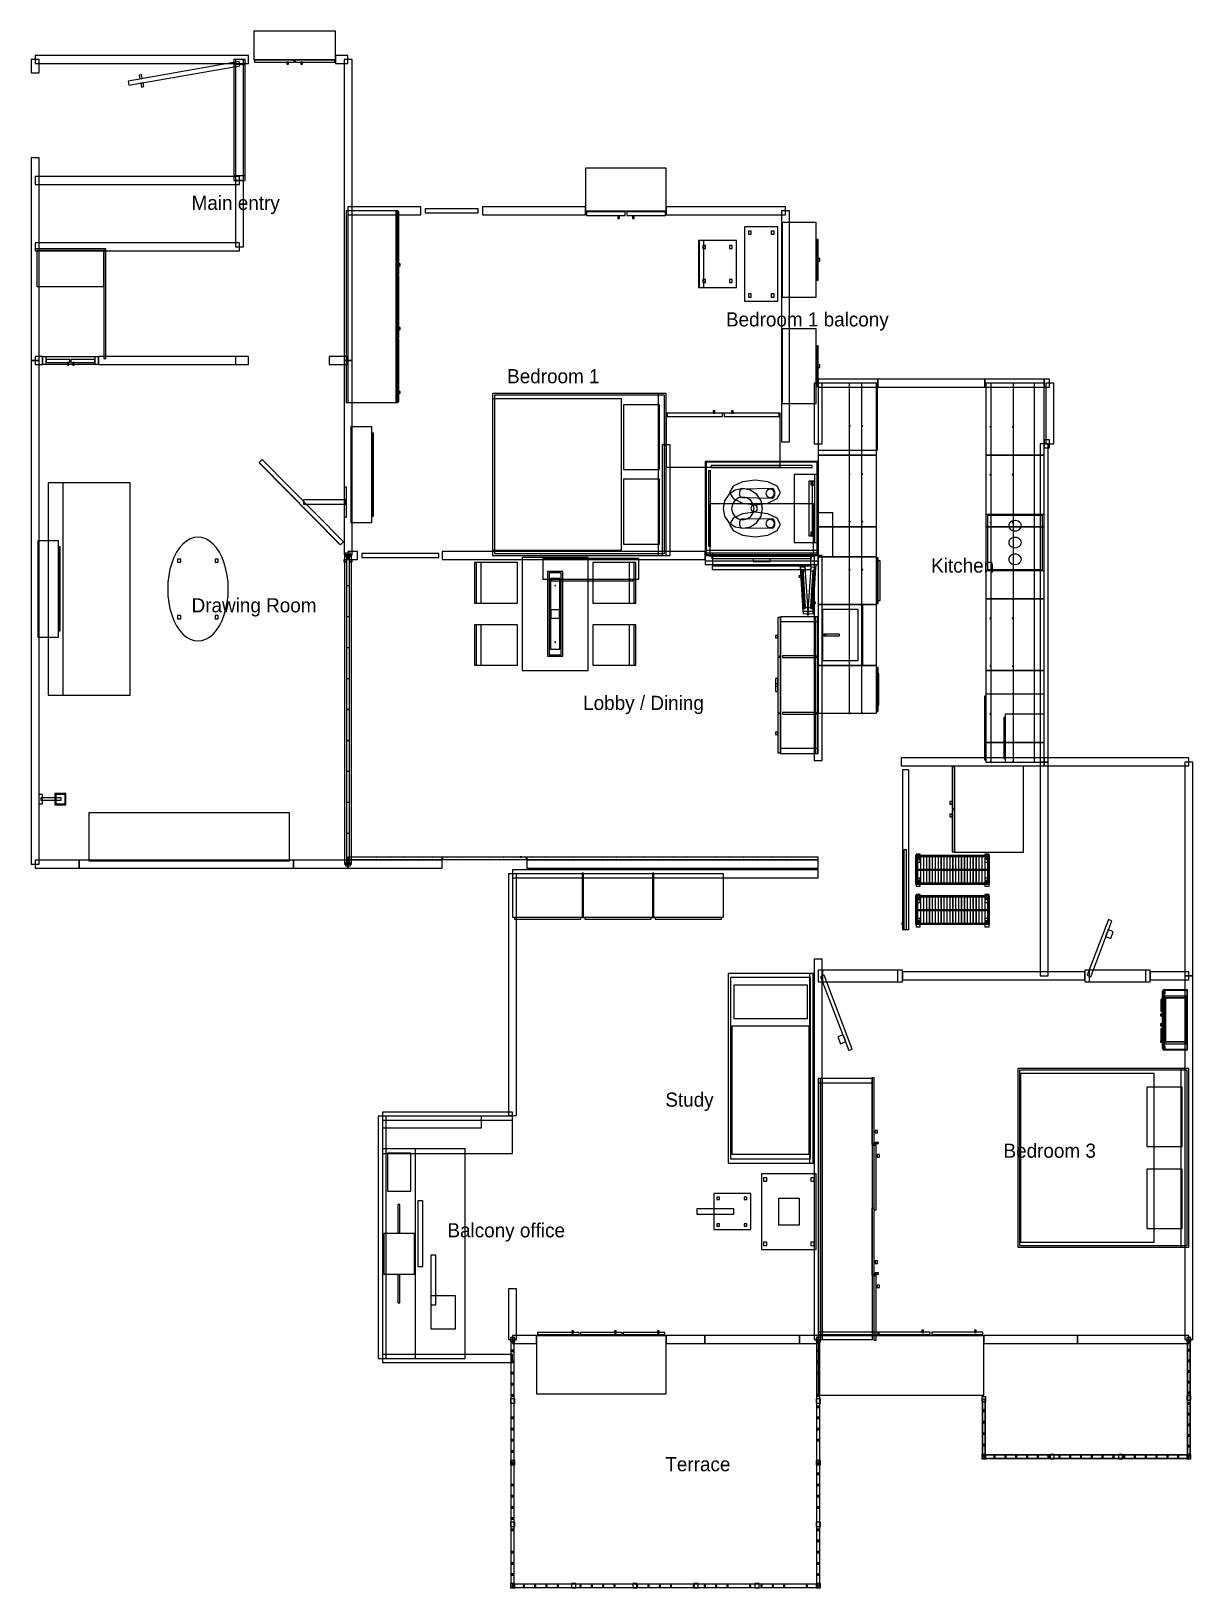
# Model space of a CAD drawing. Header units: millimetres. Extents: x -13255 to -918, y 1345 to 17871.
import ezdxf

# ---------------------------------------------------------------- set-up
doc = ezdxf.new("R2010")
doc.units = ezdxf.units.MM
for name, color, linetype in [('FURNITURE', 8, 'CONTINUOUS'), ('ROOM_LABELS', 3, 'CONTINUOUS'), ('WALLS', 7, 'CONTINUOUS'), ('WINDOWS', 4, 'CONTINUOUS')]:
    doc.layers.add(name, color=color, linetype=linetype)

msp = doc.modelspace()

# ---------------------------------------------------------------- linework, layer by layer
at = {"layer": 'FURNITURE'}
for points in [[(-10889, 17566), (-10024, 17566), (-10024, 17871), (-10889, 17871)], [(-12225, 17341), (-12217, 17296), (-11038, 17504), (-11046, 17548)], [(-11102, 17521), (-10982, 17521), (-10982, 17571), (-11102, 17571)], [(-11102, 16284), (-10982, 16284), (-10982, 17571), (-11102, 17571)], [(-11085, 16284), (-11000, 16284), (-11000, 17571), (-11085, 17571)], [(-10883, 17541), (-10462, 17541), (-10462, 17566), (-10883, 17566)], [(-10539, 17520), (-10521, 17520), (-10521, 17542), (-10539, 17542)], [(-10450, 17541), (-10030, 17541), (-10030, 17566), (-10450, 17566)], [(-10392, 17520), (-10374, 17520), (-10374, 17542), (-10392, 17542)], [(-12106, 17404), (-12099, 17364), (-12075, 17368), (-12082, 17408)], [(-12091, 17317), (-12084, 17277), (-12059, 17282), (-12066, 17321)], [(-7367, 15963), (-6510, 15963), (-6510, 16415), (-7367, 16415)], [(-11102, 16284), (-10982, 16284), (-10982, 16334), (-11102, 16334)], [(-9908, 13930), (-9360, 13930), (-9360, 15963), (-9908, 15963)], [(-9890, 13930), (-9378, 13930), (-9378, 15963), (-9890, 15963)], [(-9376, 15292), (-9351, 15292), (-9351, 15956), (-9376, 15956)], [(-9072, 15943), (-8508, 15943), (-8508, 15983), (-9072, 15983)], [(-7358, 15915), (-6948, 15915), (-6948, 15954), (-7358, 15954)], [(-7025, 15881), (-7007, 15881), (-7007, 15909), (-7025, 15909)], [(-6929, 15915), (-6519, 15915), (-6519, 15954), (-6929, 15954)], [(-6870, 15881), (-6852, 15881), (-6852, 15909), (-6870, 15909)], [(-5678, 15003), (-5326, 15003), (-5326, 15793), (-5678, 15793)], [(-5638, 15714), (-5608, 15714), (-5608, 15748), (-5638, 15748)], [(-5396, 15714), (-5366, 15714), (-5366, 15748), (-5396, 15748)], [(-5280, 15048), (-4917, 15048), (-4917, 15839), (-5280, 15839)], [(-13212, 15541), (-12463, 15541), (-12463, 15561), (-13212, 15561)], [(-13193, 15159), (-12482, 15159), (-12482, 15541), (-13193, 15541)], [(-12482, 14395), (-12463, 14395), (-12463, 15541), (-12482, 15541)], [(-6167, 15150), (-5764, 15150), (-5764, 15647), (-6167, 15647)], [(-6162, 15150), (-6112, 15150), (-6112, 15647), (-6162, 15647)], [(-6121, 15563), (-6093, 15563), (-6093, 15595), (-6121, 15595)], [(-5839, 15563), (-5811, 15563), (-5811, 15595), (-5839, 15595)], [(-4916, 15229), (-4898, 15229), (-4898, 15658), (-4916, 15658)], [(-9353, 15381), (-9335, 15381), (-9335, 15402), (-9353, 15402)], [(-4905, 15429), (-4880, 15429), (-4880, 15457), (-4905, 15457)], [(-9376, 14614), (-9351, 14614), (-9351, 15278), (-9376, 15278)], [(-6121, 15202), (-6093, 15202), (-6093, 15233), (-6121, 15233)], [(-5839, 15202), (-5811, 15202), (-5811, 15233), (-5839, 15233)], [(-5638, 15048), (-5608, 15048), (-5608, 15082), (-5638, 15082)], [(-5396, 15048), (-5366, 15048), (-5366, 15082), (-5396, 15082)], [(-9353, 14704), (-9335, 14704), (-9335, 14724), (-9353, 14724)], [(-5280, 13919), (-4917, 13919), (-4917, 14709), (-5280, 14709)], [(-9376, 13937), (-9351, 13937), (-9351, 14601), (-9376, 14601)], [(-13135, 14334), (-12540, 14334), (-12540, 14415), (-13135, 14415)], [(-13135, 14334), (-13097, 14334), (-13097, 14415), (-13135, 14415)], [(-13097, 14354), (-12844, 14354), (-12844, 14385), (-13097, 14385)], [(-12832, 14354), (-12579, 14354), (-12579, 14385), (-12832, 14385)], [(-12579, 14334), (-12540, 14334), (-12540, 14415), (-12579, 14415)], [(-4916, 14099), (-4898, 14099), (-4898, 14529), (-4916, 14529)], [(-12870, 14324), (-12857, 14324), (-12857, 14354), (-12870, 14354)], [(-12813, 14324), (-12799, 14324), (-12799, 14354), (-12813, 14354)], [(-4905, 14300), (-4880, 14300), (-4880, 14328), (-4905, 14328)], [(-4897, 13371), (-4277, 13371), (-4277, 14133), (-4897, 14133)], [(-4897, 11783), (-4566, 11783), (-4566, 14133), (-4897, 14133)], [(-4897, 10629), (-4432, 10629), (-4432, 14133), (-4897, 14133)], [(-4897, 13423), (-4268, 13423), (-4268, 14133), (-4897, 14133)], [(-3116, 13371), (-2496, 13371), (-2496, 14133), (-3116, 14133)], [(-3065, 10112), (-2496, 10112), (-2496, 14133), (-3065, 14133)], [(-2827, 10112), (-2497, 10112), (-2497, 14133), (-2827, 14133)], [(-2602, 10112), (-2497, 10112), (-2497, 14133), (-2602, 14133)], [(-9353, 14026), (-9335, 14026), (-9335, 14047), (-9353, 14047)], [(-8354, 12304), (-6510, 12304), (-6510, 14025), (-8354, 14025)], [(-8354, 12360), (-6984, 12360), (-6984, 13968), (-8354, 13968)], [(-8336, 12324), (-6528, 12324), (-6528, 14005), (-8336, 14005)], [(-6964, 13216), (-6581, 13216), (-6581, 13905), (-6964, 13905)], [(-6596, 12304), (-6511, 12304), (-6511, 14025), (-6596, 14025)], [(-6510, 13243), (-5300, 13243), (-5300, 13817), (-6510, 13817)], [(-6011, 13815), (-5993, 13815), (-5993, 13840), (-6011, 13840)], [(-5818, 13815), (-5799, 13815), (-5799, 13840), (-5818, 13840)], [(-9860, 12654), (-9638, 12654), (-9638, 13670), (-9860, 13670)], [(-9635, 12722), (-9620, 12722), (-9620, 13603), (-9635, 13603)], [(-4570, 13678), (-4557, 13678), (-4557, 13680), (-4570, 13680)], [(-4435, 13678), (-4423, 13678), (-4423, 13680), (-4435, 13680)], [(-3074, 13669), (-3062, 13669), (-3062, 13672), (-3074, 13672)], [(-2836, 13669), (-2824, 13669), (-2824, 13672), (-2836, 13672)], [(-10832, 13291), (-9970, 12419), (-9939, 12451), (-10801, 13323)], [(-10826, 13280), (-9981, 12425), (-9979, 12427), (-10824, 13282)], [(-6097, 12304), (-4897, 12304), (-4897, 13304), (-6097, 13304)], [(-6087, 12314), (-4907, 12314), (-4907, 13294), (-6087, 13294)], [(-6032, 13239), (-4962, 13239), (-4962, 13259), (-6032, 13259)], [(-4897, 12608), (-4277, 12608), (-4277, 13371), (-4897, 13371)], [(-3116, 12608), (-2496, 12608), (-2496, 13371), (-3116, 13371)], [(-13074, 10821), (-12202, 10821), (-12202, 13076), (-13074, 13076)], [(-13074, 10821), (-12915, 10821), (-12915, 13076), (-13074, 13076)], [(-6964, 12424), (-6581, 12424), (-6581, 13113), (-6964, 13113)], [(-6062, 12404), (-6042, 12404), (-6042, 13204), (-6062, 13204)], [(-5837, 12974), (-5801, 12909), (-5702, 12861), (-5567, 12844), (-5432, 12861), (-5333, 12909), (-5297, 12974), (-5333, 13039), (-5432, 13086), (-5567, 13104), (-5702, 13086), (-5801, 13039)], [(-5151, 12444), (-4897, 12444), (-4897, 13164), (-5151, 13164)], [(-4997, 12514), (-4957, 12514), (-4957, 13094), (-4997, 13094)], [(-4974, 13055), (-4939, 13055), (-4939, 13093), (-4974, 13093)], [(-4935, 12444), (-4908, 12444), (-4908, 13164), (-4935, 13164)], [(-4570, 13170), (-4557, 13170), (-4557, 13172), (-4570, 13172)], [(-4435, 13170), (-4423, 13170), (-4423, 13172), (-4435, 13172)], [(-3074, 13161), (-3062, 13161), (-3062, 13164), (-3074, 13164)], [(-2836, 13161), (-2824, 13161), (-2824, 13164), (-2836, 13164)], [(-10361, 12848), (-9915, 12848), (-9915, 12894), (-10361, 12894)], [(-9932, 12711), (-9907, 12711), (-9907, 13031), (-9932, 13031)], [(-5907, 12804), (-5891, 12723), (-5845, 12655), (-5777, 12610), (-5697, 12594), (-5617, 12610), (-5548, 12655), (-5503, 12723), (-5487, 12804), (-5503, 12884), (-5548, 12952), (-5617, 12998), (-5697, 13014), (-5777, 12998), (-5845, 12952), (-5891, 12884)], [(-5817, 12804), (-5808, 12758), (-5782, 12719), (-5743, 12693), (-5697, 12684), (-5651, 12693), (-5612, 12719), (-5586, 12758), (-5577, 12804), (-5586, 12850), (-5612, 12889), (-5651, 12915), (-5697, 12924), (-5743, 12915), (-5782, 12889), (-5808, 12850)], [(-5733, 12950), (-5725, 12927), (-5712, 12919), (-5382, 12914), (-5368, 12923), (-5359, 12948), (-5359, 12979), (-5368, 13004), (-5382, 13014), (-5712, 13009), (-5725, 13000), (-5733, 12978)], [(-5452, 12964), (-5443, 12937), (-5421, 12921), (-5393, 12921), (-5371, 12937), (-5362, 12964), (-5371, 12990), (-5393, 13007), (-5421, 13007), (-5443, 12990)], [(-6047, 12304), (-4947, 12304), (-4947, 12854), (-6047, 12854)], [(-5837, 12634), (-5801, 12569), (-5702, 12521), (-5567, 12504), (-5432, 12521), (-5333, 12569), (-5297, 12634), (-5333, 12699), (-5432, 12746), (-5567, 12764), (-5702, 12746), (-5801, 12699)], [(-5612, 12804), (-5605, 12783), (-5588, 12771), (-5566, 12771), (-5549, 12783), (-5542, 12804), (-5549, 12824), (-5566, 12837), (-5588, 12837), (-5605, 12824)], [(-4897, 12291), (-4740, 12291), (-4740, 12759), (-4897, 12759)], [(-3116, 12146), (-2496, 12146), (-2496, 12739), (-3116, 12739)], [(-3098, 12156), (-2515, 12156), (-2515, 12728), (-3098, 12728)], [(-5733, 12630), (-5725, 12607), (-5712, 12599), (-5382, 12594), (-5368, 12603), (-5359, 12628), (-5359, 12659), (-5368, 12684), (-5382, 12694), (-5712, 12689), (-5725, 12680), (-5733, 12658)], [(-5452, 12644), (-5443, 12617), (-5421, 12601), (-5393, 12601), (-5371, 12617), (-5362, 12644), (-5371, 12670), (-5393, 12687), (-5421, 12687), (-5443, 12670)], [(-4897, 12291), (-4277, 12291), (-4277, 12608), (-4897, 12608)], [(-4570, 12661), (-4557, 12661), (-4557, 12664), (-4570, 12664)], [(-4435, 12661), (-4423, 12661), (-4423, 12664), (-4435, 12664)], [(-3116, 11846), (-2496, 11846), (-2496, 12608), (-3116, 12608)], [(-3074, 12653), (-3062, 12653), (-3062, 12655), (-3074, 12655)], [(-2874, 12620), (-2871, 12606), (-2865, 12593), (-2854, 12581), (-2840, 12573), (-2824, 12567), (-2806, 12565), (-2789, 12567), (-2773, 12573), (-2759, 12581), (-2748, 12593), (-2742, 12606), (-2739, 12620), (-2742, 12634), (-2748, 12648), (-2759, 12659), (-2773, 12668), (-2789, 12673), (-2806, 12675), (-2824, 12673), (-2840, 12668), (-2854, 12659), (-2865, 12648), (-2871, 12634)], [(-2836, 12653), (-2824, 12653), (-2824, 12655), (-2836, 12655)], [(-13183, 11438), (-12965, 11438), (-12965, 12460), (-13183, 12460)], [(-12962, 11503), (-12947, 11503), (-12947, 12395), (-12962, 12395)], [(-11805, 11949), (-11803, 11877), (-11794, 11806), (-11781, 11738), (-11762, 11673), (-11739, 11613), (-11711, 11559), (-11679, 11511), (-11644, 11471), (-11606, 11439), (-11567, 11416), (-11525, 11402), (-11483, 11397), (-11441, 11402), (-11400, 11416), (-11360, 11439), (-11322, 11471), (-11287, 11511), (-11256, 11559), (-11228, 11613), (-11204, 11673), (-11186, 11738), (-11172, 11806), (-11164, 11877), (-11161, 11949), (-11164, 12021), (-11172, 12091), (-11186, 12160), (-11204, 12224), (-11228, 12284), (-11256, 12339), (-11287, 12386), (-11322, 12426), (-11360, 12458), (-11400, 12481), (-11441, 12495), (-11483, 12500), (-11525, 12495), (-11567, 12481), (-11606, 12458), (-11644, 12426), (-11679, 12386), (-11711, 12339), (-11739, 12284), (-11762, 12224), (-11781, 12160), (-11794, 12091), (-11803, 12021)], [(-10005, 12445), (-10001, 12440), (-9998, 12443), (-10003, 12447)], [(-4974, 12515), (-4939, 12515), (-4939, 12553), (-4974, 12553)], [(-2874, 12442), (-2871, 12428), (-2865, 12415), (-2854, 12403), (-2840, 12395), (-2824, 12389), (-2806, 12387), (-2789, 12389), (-2773, 12395), (-2759, 12403), (-2748, 12415), (-2742, 12428), (-2739, 12442), (-2742, 12457), (-2748, 12470), (-2759, 12481), (-2773, 12490), (-2789, 12495), (-2806, 12497), (-2824, 12495), (-2840, 12490), (-2854, 12481), (-2865, 12470), (-2871, 12457)], [(-12962, 11528), (-12947, 11528), (-12947, 12370), (-12962, 12370)], [(-11699, 12232), (-11664, 12232), (-11664, 12267), (-11699, 12267)], [(-11302, 12232), (-11268, 12232), (-11268, 12267), (-11302, 12267)], [(-9934, 12236), (-9906, 12236), (-9906, 12257), (-9934, 12257)], [(-9927, 9027), (-9853, 9027), (-9853, 12312), (-9927, 12312)], [(-9917, 12294), (-9863, 12294), (-9863, 12329), (-9917, 12329)], [(-9905, 11986), (-9875, 11986), (-9875, 12309), (-9905, 12309)], [(-9874, 12236), (-9846, 12236), (-9846, 12257), (-9874, 12257)], [(-9744, 12284), (-8927, 12284), (-8927, 12324), (-9744, 12324)], [(-8040, 11084), (-7340, 11084), (-7340, 12284), (-8040, 12284)], [(-7820, 12054), (-6800, 12054), (-6800, 12274), (-7820, 12274)], [(-6097, 12249), (-4897, 12249), (-4897, 12359), (-6097, 12359)], [(-6097, 12209), (-6017, 12209), (-6017, 12329), (-6097, 12329)], [(-6097, 12209), (-4897, 12209), (-4897, 12329), (-6097, 12329)], [(-6047, 12296), (-4947, 12296), (-4947, 12305), (-6047, 12305)], [(-6027, 12273), (-4967, 12273), (-4967, 12295), (-6027, 12295)], [(-5587, 12242), (-5407, 12242), (-5407, 12268), (-5587, 12268)], [(-4977, 12209), (-4897, 12209), (-4897, 12329), (-4977, 12329)], [(-4897, 11783), (-4277, 11783), (-4277, 12291), (-4897, 12291)], [(-4277, 11794), (-4259, 11794), (-4259, 12281), (-4277, 12281)], [(-4264, 11826), (-4239, 11826), (-4239, 12249), (-4264, 12249)], [(-2874, 12264), (-2871, 12250), (-2865, 12237), (-2854, 12225), (-2840, 12217), (-2824, 12211), (-2806, 12209), (-2789, 12211), (-2773, 12217), (-2759, 12225), (-2748, 12237), (-2742, 12250), (-2739, 12264), (-2742, 12279), (-2748, 12292), (-2759, 12303), (-2773, 12312), (-2789, 12318), (-2806, 12319), (-2824, 12318), (-2840, 12312), (-2854, 12303), (-2865, 12292), (-2871, 12279)], [(-8545, 11799), (-8475, 11799), (-8475, 12229), (-8545, 12229)], [(-8530, 11799), (-8090, 11799), (-8090, 12229), (-8530, 12229)], [(-7770, 11234), (-7610, 11234), (-7610, 12134), (-7770, 12134)], [(-7755, 11249), (-7625, 11249), (-7625, 12119), (-7755, 12119)], [(-7290, 11799), (-6850, 11799), (-6850, 12229), (-7290, 12229)], [(-6905, 11799), (-6835, 11799), (-6835, 12229), (-6905, 12229)], [(-6022, 12156), (-4972, 12156), (-4972, 12191), (-6022, 12191)], [(-5103, 12090), (-5102, 12075), (-5077, 12076), (-5078, 12091)], [(-5090, 12203), (-5086, 12138), (-5031, 12142), (-5035, 12206)], [(-5088, 12176), (-5059, 11712), (-5004, 11715), (-5034, 12179)], [(-5079, 12146), (-5054, 11742), (-5052, 11742), (-5077, 12146)], [(-5075, 12130), (-5073, 12131), (-5073, 12133), (-5075, 12133)], [(-5073, 12146), (-5048, 11742), (-5036, 11743), (-5061, 12147)], [(-5073, 12102), (-5071, 12102), (-5071, 12105), (-5073, 12104)], [(-5072, 12076), (-5071, 12073), (-5069, 12073), (-5070, 12076)], [(-5069, 12147), (-5043, 11743), (-5034, 11743), (-5060, 12147)], [(-5064, 12138), (-5057, 12030), (-5055, 12007), (-5063, 12132), (-5064, 12147)], [(-5058, 12139), (-5057, 12123), (-5037, 11805), (-5033, 11743), (-5033, 11752), (-5041, 11883), (-5049, 12008), (-5057, 12132), (-5058, 12147)], [(-5006, 11715), (-4951, 11712), (-4921, 12176), (-4976, 12179)], [(-4979, 12142), (-4924, 12138), (-4920, 12203), (-4975, 12206)], [(-4977, 11743), (-4973, 11805), (-4968, 11883), (-4952, 12139), (-4952, 12147), (-4953, 12132), (-4961, 12008), (-4977, 11752)], [(-4976, 11743), (-4967, 11743), (-4941, 12147), (-4950, 12147)], [(-4974, 11743), (-4962, 11742), (-4937, 12146), (-4949, 12147)], [(-4958, 11742), (-4956, 11742), (-4931, 12146), (-4933, 12146)], [(-4955, 12007), (-4953, 12030), (-4946, 12138), (-4946, 12147), (-4947, 12132)], [(-4940, 12073), (-4938, 12073), (-4938, 12076), (-4940, 12076)], [(-4939, 12102), (-4937, 12102), (-4936, 12104), (-4938, 12105)], [(-4937, 12131), (-4935, 12130), (-4935, 12133), (-4937, 12133)], [(-4570, 12153), (-4557, 12153), (-4557, 12156), (-4570, 12156)], [(-4435, 12153), (-4423, 12153), (-4423, 12156), (-4435, 12156)], [(-3074, 12144), (-3062, 12144), (-3062, 12147), (-3074, 12147)], [(-2836, 12144), (-2824, 12144), (-2824, 12147), (-2836, 12147)], [(-9905, 11657), (-9875, 11657), (-9875, 11981), (-9905, 11981)], [(-7755, 12036), (-6865, 12036), (-6865, 12051), (-7755, 12051)], [(-7740, 11309), (-7640, 11309), (-7640, 12059), (-7740, 12059)], [(-7730, 12036), (-6890, 12036), (-6890, 12051), (-7730, 12051)], [(-7693, 11981), (-7687, 11981), (-7687, 11987), (-7693, 11987)], [(-5073, 11997), (-5068, 11916), (-5066, 11889), (-5063, 11883), (-5057, 11881), (-5052, 11884), (-5050, 11890), (-5050, 11897), (-5052, 11931), (-5056, 11992), (-5057, 12000), (-5060, 12005), (-5065, 12007), (-5071, 12005), (-5073, 11999)], [(-5073, 11978), (-5070, 11965), (-5066, 11960), (-5063, 11966), (-5062, 11978), (-5064, 11991), (-5069, 11996), (-5072, 11990)], [(-5070, 12044), (-5068, 12044), (-5068, 12047), (-5070, 12047)], [(-5069, 11910), (-5066, 11897), (-5062, 11892), (-5059, 11898), (-5058, 11910), (-5060, 11923), (-5064, 11928), (-5068, 11923)], [(-5068, 12015), (-5066, 12015), (-5066, 12018), (-5068, 12018)], [(-5066, 11986), (-5064, 11986), (-5064, 11989), (-5066, 11989)], [(-5064, 11957), (-5062, 11957), (-5062, 11960), (-5064, 11960)], [(-5063, 11931), (-5062, 11928), (-5060, 11928), (-5061, 11931)], [(-5061, 11899), (-5059, 11900), (-5059, 11903), (-5061, 11902)], [(-4960, 11890), (-4958, 11884), (-4952, 11881), (-4947, 11883), (-4944, 11889), (-4942, 11916), (-4941, 11930), (-4937, 11997), (-4937, 11999), (-4939, 12005), (-4945, 12007), (-4950, 12005), (-4953, 12000), (-4954, 11992), (-4957, 11945), (-4960, 11897)], [(-4952, 11910), (-4951, 11898), (-4948, 11892), (-4944, 11897), (-4941, 11910), (-4942, 11923), (-4946, 11928), (-4950, 11923)], [(-4951, 11900), (-4949, 11899), (-4949, 11902), (-4951, 11903)], [(-4950, 11928), (-4948, 11928), (-4947, 11931), (-4949, 11931)], [(-4948, 11978), (-4947, 11966), (-4944, 11960), (-4939, 11965), (-4937, 11978), (-4938, 11990), (-4941, 11996), (-4945, 11991)], [(-4948, 11957), (-4946, 11957), (-4946, 11960), (-4948, 11960)], [(-4946, 11986), (-4944, 11986), (-4944, 11989), (-4946, 11989)], [(-4944, 12015), (-4942, 12015), (-4942, 12018), (-4944, 12018)], [(-4942, 12044), (-4940, 12044), (-4940, 12047), (-4942, 12047)], [(-5062, 11749), (-5057, 11684), (-5003, 11688), (-5007, 11752)], [(-5059, 11871), (-5057, 11871), (-5057, 11874), (-5059, 11874)], [(-5057, 11842), (-5055, 11842), (-5055, 11845), (-5057, 11845)], [(-5055, 11813), (-5053, 11813), (-5053, 11816), (-5055, 11816)], [(-5053, 11784), (-5051, 11784), (-5051, 11787), (-5053, 11787)], [(-5052, 11758), (-5051, 11755), (-5049, 11755), (-5050, 11758)], [(-5047, 11883), (-5046, 11860), (-5045, 11840), (-5044, 11821), (-5043, 11805), (-5040, 11758), (-5039, 11743), (-5039, 11752)], [(-5007, 11688), (-4952, 11684), (-4948, 11749), (-5003, 11752)], [(-4971, 11743), (-4970, 11758), (-4962, 11883), (-4964, 11860), (-4971, 11752)], [(-4960, 11755), (-4958, 11755), (-4958, 11758), (-4960, 11758)], [(-4959, 11784), (-4957, 11784), (-4956, 11787), (-4958, 11787)], [(-4957, 11813), (-4955, 11813), (-4955, 11816), (-4957, 11816)], [(-4955, 11842), (-4953, 11842), (-4953, 11845), (-4955, 11845)], [(-4953, 11871), (-4951, 11871), (-4951, 11874), (-4953, 11874)], [(-4950, 11797), (-4925, 11795), (-4924, 11810), (-4949, 11812)], [(-4897, 11138), (-4425, 11138), (-4425, 11783), (-4897, 11783)], [(-4897, 11138), (-4566, 11138), (-4566, 11783), (-4897, 11783)], [(-4425, 11138), (-4277, 11138), (-4277, 11783), (-4425, 11783)], [(-3116, 11083), (-2496, 11083), (-2496, 11846), (-3116, 11846)], [(-11699, 11631), (-11664, 11631), (-11664, 11666), (-11699, 11666)], [(-11302, 11631), (-11268, 11631), (-11268, 11666), (-11302, 11666)], [(-9905, 11329), (-9875, 11329), (-9875, 11652), (-9905, 11652)], [(-8545, 11139), (-8475, 11139), (-8475, 11569), (-8545, 11569)], [(-8530, 11139), (-8090, 11139), (-8090, 11569), (-8530, 11569)], [(-7735, 11639), (-7645, 11639), (-7645, 11729), (-7735, 11729)], [(-7290, 11139), (-6850, 11139), (-6850, 11569), (-7290, 11569)], [(-6905, 11139), (-6835, 11139), (-6835, 11569), (-6905, 11569)], [(-5326, 11235), (-5298, 11235), (-5298, 11648), (-5326, 11648)], [(-5297, 10204), (-4897, 10204), (-4897, 11654), (-5297, 11654)], [(-5297, 11604), (-4897, 11604), (-4897, 11654), (-5297, 11654)], [(-5017, 11686), (-5015, 11678), (-5009, 11674), (-5002, 11673), (-4996, 11677), (-4993, 11684), (-4995, 11691), (-5001, 11696), (-5008, 11696), (-5014, 11693)], [(-4929, 10204), (-4904, 10204), (-4904, 11654), (-4929, 11654)], [(-4850, 11188), (-4471, 11188), (-4471, 11732), (-4850, 11732)], [(-4435, 11645), (-4423, 11645), (-4423, 11647), (-4435, 11647)], [(-3074, 11636), (-3062, 11636), (-3062, 11639), (-3074, 11639)], [(-2836, 11636), (-2824, 11636), (-2824, 11639), (-2836, 11639)], [(-5349, 11429), (-5325, 11429), (-5325, 11454), (-5349, 11454)], [(-4838, 11450), (-4812, 11450), (-4812, 11471), (-4838, 11471)], [(-4835, 11451), (-4670, 11451), (-4670, 11470), (-4835, 11470)], [(-9905, 11000), (-9875, 11000), (-9875, 11324), (-9905, 11324)], [(-7693, 11381), (-7687, 11381), (-7687, 11387), (-7693, 11387)], [(-5277, 11220), (-4917, 11220), (-4917, 11238), (-5277, 11238)], [(-5326, 10635), (-5298, 10635), (-5298, 11223), (-5326, 11223)], [(-4897, 10629), (-4566, 10629), (-4566, 11138), (-4897, 11138)], [(-4897, 10629), (-4277, 10629), (-4277, 11138), (-4897, 11138)], [(-4435, 11136), (-4423, 11136), (-4423, 11139), (-4435, 11139)], [(-4277, 10650), (-4261, 10650), (-4261, 11116), (-4277, 11116)], [(-3116, 10321), (-2496, 10321), (-2496, 11083), (-3116, 11083)], [(-3074, 11128), (-3062, 11128), (-3062, 11130), (-3074, 11130)], [(-2836, 11128), (-2824, 11128), (-2824, 11130), (-2836, 11130)], [(-9905, 10672), (-9875, 10672), (-9875, 10995), (-9905, 10995)], [(-5349, 10859), (-5325, 10859), (-5325, 10999), (-5349, 10999)], [(-5349, 10916), (-5325, 10916), (-5325, 10941), (-5349, 10941)], [(-4278, 10714), (-4252, 10714), (-4252, 11053), (-4278, 11053)], [(-3132, 10134), (-3117, 10134), (-3117, 10811), (-3132, 10811)], [(-3116, 10112), (-2496, 10112), (-2496, 10833), (-3116, 10833)], [(-9905, 10343), (-9875, 10343), (-9875, 10667), (-9905, 10667)], [(-5326, 10210), (-5298, 10210), (-5298, 10623), (-5326, 10623)], [(-5277, 10620), (-4917, 10620), (-4917, 10638), (-5277, 10638)], [(-4570, 10628), (-4557, 10628), (-4557, 10631), (-4570, 10631)], [(-4435, 10628), (-4423, 10628), (-4423, 10631), (-4435, 10631)], [(-3074, 10620), (-3062, 10620), (-3062, 10622), (-3074, 10622)], [(-2926, 10151), (-2910, 10151), (-2910, 10583), (-2926, 10583)], [(-2910, 10112), (-2496, 10112), (-2496, 10621), (-2910, 10621)], [(-2836, 10620), (-2824, 10620), (-2824, 10622), (-2836, 10622)], [(-5349, 10404), (-5325, 10404), (-5325, 10429), (-5349, 10429)], [(-9905, 10015), (-9875, 10015), (-9875, 10338), (-9905, 10338)], [(-5297, 10204), (-4897, 10204), (-4897, 10254), (-5297, 10254)], [(-3116, 10112), (-2496, 10112), (-2496, 10321), (-3116, 10321)], [(-3074, 10111), (-3062, 10111), (-3062, 10114), (-3074, 10114)], [(-2836, 10111), (-2824, 10111), (-2824, 10114), (-2836, 10114)], [(-9905, 9686), (-9875, 9686), (-9875, 10010), (-9905, 10010)], [(-4000, 8333), (-3933, 8333), (-3933, 10028), (-4000, 10028)], [(-3473, 9616), (-3451, 9616), (-3451, 10062), (-3473, 10062)], [(-3451, 9154), (-2716, 9154), (-2716, 10067), (-3451, 10067)], [(-13173, 9668), (-13133, 9668), (-13133, 9769), (-13173, 9769)], [(-13004, 9658), (-12885, 9658), (-12885, 9779), (-13004, 9779)], [(-12994, 9668), (-12895, 9668), (-12895, 9769), (-12994, 9769)], [(-13153, 9706), (-12935, 9706), (-12935, 9731), (-13153, 9731)], [(-9905, 9358), (-9875, 9358), (-9875, 9681), (-9905, 9681)], [(-3499, 9663), (-3475, 9663), (-3475, 9693), (-3499, 9693)], [(-3473, 9159), (-3451, 9159), (-3451, 9606), (-3473, 9606)], [(-12643, 9062), (-10512, 9062), (-10512, 9573), (-12643, 9573)], [(-3499, 9529), (-3475, 9529), (-3475, 9559), (-3499, 9559)], [(-9905, 9029), (-9875, 9029), (-9875, 9353), (-9905, 9353)], [(-9890, 9077), (-8890, 9077), (-8890, 9102), (-9890, 9102)], [(-9741, 9102), (-9738, 9102), (-9738, 9103), (-9741, 9103)], [(-9591, 9102), (-9588, 9102), (-9588, 9103), (-9591, 9103)], [(-9441, 9102), (-9438, 9102), (-9438, 9103), (-9441, 9103)], [(-9291, 9102), (-9288, 9102), (-9288, 9103), (-9291, 9103)], [(-9141, 9102), (-9138, 9102), (-9138, 9103), (-9141, 9103)], [(-8991, 9102), (-8988, 9102), (-8988, 9103), (-8991, 9103)], [(-8890, 9077), (-7990, 9077), (-7990, 9102), (-8890, 9102)], [(-8887, 9077), (-7993, 9077), (-7993, 9102), (-8887, 9102)], [(-8841, 9102), (-8838, 9102), (-8838, 9103), (-8841, 9103)], [(-8691, 9102), (-8688, 9102), (-8688, 9103), (-8691, 9103)], [(-8541, 9102), (-8538, 9102), (-8538, 9103), (-8541, 9103)], [(-8391, 9102), (-8388, 9102), (-8388, 9103), (-8391, 9103)], [(-8241, 9102), (-8238, 9102), (-8238, 9103), (-8241, 9103)], [(-8091, 9102), (-8088, 9102), (-8088, 9103), (-8091, 9103)], [(-8062, 9103), (-8048, 9103), (-8048, 9105), (-8062, 9105)], [(-7990, 9077), (-4897, 9077), (-4897, 9102), (-7990, 9102)], [(-7941, 9102), (-7938, 9102), (-7938, 9103), (-7941, 9103)], [(-7791, 9102), (-7788, 9102), (-7788, 9103), (-7791, 9103)], [(-7641, 9102), (-7638, 9102), (-7638, 9103), (-7641, 9103)], [(-7491, 9102), (-7488, 9102), (-7488, 9103), (-7491, 9103)], [(-7341, 9102), (-7338, 9102), (-7338, 9103), (-7341, 9103)], [(-7191, 9102), (-7188, 9102), (-7188, 9103), (-7191, 9103)], [(-7041, 9102), (-7038, 9102), (-7038, 9103), (-7041, 9103)], [(-6891, 9102), (-6888, 9102), (-6888, 9103), (-6891, 9103)], [(-6741, 9102), (-6738, 9102), (-6738, 9103), (-6741, 9103)], [(-6591, 9102), (-6588, 9102), (-6588, 9103), (-6591, 9103)], [(-6441, 9102), (-6438, 9102), (-6438, 9103), (-6441, 9103)], [(-6291, 9102), (-6288, 9102), (-6288, 9103), (-6291, 9103)], [(-6141, 9102), (-6138, 9102), (-6138, 9103), (-6141, 9103)], [(-5991, 9102), (-5988, 9102), (-5988, 9103), (-5991, 9103)], [(-5841, 9102), (-5838, 9102), (-5838, 9103), (-5841, 9103)], [(-5691, 9102), (-5688, 9102), (-5688, 9103), (-5691, 9103)], [(-5541, 9102), (-5538, 9102), (-5538, 9103), (-5541, 9103)], [(-5391, 9102), (-5388, 9102), (-5388, 9103), (-5391, 9103)], [(-5241, 9102), (-5238, 9102), (-5238, 9103), (-5241, 9103)], [(-5091, 9102), (-5088, 9102), (-5088, 9103), (-5091, 9103)], [(-4941, 9102), (-4938, 9102), (-4938, 9103), (-4941, 9103)], [(-3988, 8333), (-3959, 8333), (-3959, 9181), (-3988, 9181)], [(-3864, 9108), (-3077, 9108), (-3077, 9118), (-3864, 9118)], [(-3864, 8817), (-3852, 8817), (-3852, 9118), (-3864, 9118)], [(-3858, 9048), (-3814, 9048), (-3814, 9134), (-3858, 9134)], [(-3854, 9081), (-3819, 9081), (-3819, 9110), (-3854, 9110)], [(-3845, 9088), (-3827, 9088), (-3827, 9103), (-3845, 9103)], [(-3841, 8827), (-3837, 8827), (-3837, 9108), (-3841, 9108)], [(-3810, 8827), (-3806, 8827), (-3806, 9108), (-3810, 9108)], [(-3779, 8827), (-3775, 8827), (-3775, 9108), (-3779, 9108)], [(-3748, 8827), (-3744, 8827), (-3744, 9108), (-3748, 9108)], [(-3717, 8827), (-3713, 8827), (-3713, 9108), (-3717, 9108)], [(-3686, 8827), (-3682, 8827), (-3682, 9108), (-3686, 9108)], [(-3655, 8827), (-3651, 8827), (-3651, 9108), (-3655, 9108)], [(-3624, 8827), (-3620, 8827), (-3620, 9108), (-3624, 9108)], [(-3593, 8827), (-3589, 8827), (-3589, 9108), (-3593, 9108)], [(-3562, 8827), (-3558, 8827), (-3558, 9108), (-3562, 9108)], [(-3531, 8827), (-3527, 8827), (-3527, 9108), (-3531, 9108)], [(-3500, 8827), (-3496, 8827), (-3496, 9108), (-3500, 9108)], [(-3470, 8827), (-3465, 8827), (-3465, 9108), (-3470, 9108)], [(-3439, 8827), (-3434, 8827), (-3434, 9108), (-3439, 9108)], [(-3408, 8827), (-3403, 8827), (-3403, 9108), (-3408, 9108)], [(-3377, 8827), (-3372, 8827), (-3372, 9108), (-3377, 9108)], [(-3346, 8827), (-3341, 8827), (-3341, 9108), (-3346, 9108)], [(-3315, 8827), (-3310, 8827), (-3310, 9108), (-3315, 9108)], [(-3284, 8827), (-3279, 8827), (-3279, 9108), (-3284, 9108)], [(-3253, 8827), (-3248, 8827), (-3248, 9108), (-3253, 9108)], [(-3222, 8827), (-3217, 8827), (-3217, 9108), (-3222, 9108)], [(-3191, 8827), (-3186, 8827), (-3186, 9108), (-3191, 9108)], [(-3160, 8827), (-3155, 8827), (-3155, 9108), (-3160, 9108)], [(-3129, 8827), (-3125, 8827), (-3125, 9108), (-3129, 9108)], [(-3127, 9048), (-3083, 9048), (-3083, 9134), (-3127, 9134)], [(-3122, 9081), (-3087, 9081), (-3087, 9110), (-3122, 9110)], [(-3114, 9088), (-3096, 9088), (-3096, 9103), (-3114, 9103)], [(-3098, 8827), (-3094, 8827), (-3094, 9108), (-3098, 9108)], [(-3089, 8817), (-3077, 8817), (-3077, 9118), (-3089, 9118)], [(-9917, 9009), (-9863, 9009), (-9863, 9044), (-9917, 9044)], [(-8142, 8466), (-5903, 8466), (-5903, 8926), (-8142, 8926)], [(-7404, 8461), (-7388, 8461), (-7388, 8931), (-7404, 8931)], [(-6657, 8461), (-6641, 8461), (-6641, 8931), (-6657, 8931)], [(-3852, 8965), (-3089, 8965), (-3089, 8970), (-3852, 8970)], [(-3864, 8817), (-3077, 8817), (-3077, 8827), (-3864, 8827)], [(-3858, 8793), (-3814, 8793), (-3814, 8879), (-3858, 8879)], [(-3854, 8826), (-3819, 8826), (-3819, 8854), (-3854, 8854)], [(-3845, 8832), (-3827, 8832), (-3827, 8848), (-3845, 8848)], [(-3127, 8793), (-3083, 8793), (-3083, 8879), (-3127, 8879)], [(-3122, 8826), (-3087, 8826), (-3087, 8854), (-3122, 8854)], [(-3114, 8832), (-3096, 8832), (-3096, 8848), (-3114, 8848)], [(-3864, 8680), (-3077, 8680), (-3077, 8690), (-3864, 8690)], [(-3864, 8389), (-3852, 8389), (-3852, 8690), (-3864, 8690)], [(-3858, 8620), (-3814, 8620), (-3814, 8706), (-3858, 8706)], [(-3854, 8653), (-3819, 8653), (-3819, 8682), (-3854, 8682)], [(-3845, 8659), (-3827, 8659), (-3827, 8675), (-3845, 8675)], [(-3841, 8399), (-3837, 8399), (-3837, 8680), (-3841, 8680)], [(-3810, 8399), (-3806, 8399), (-3806, 8680), (-3810, 8680)], [(-3779, 8399), (-3775, 8399), (-3775, 8680), (-3779, 8680)], [(-3748, 8399), (-3744, 8399), (-3744, 8680), (-3748, 8680)], [(-3717, 8399), (-3713, 8399), (-3713, 8680), (-3717, 8680)], [(-3686, 8399), (-3682, 8399), (-3682, 8680), (-3686, 8680)], [(-3655, 8399), (-3651, 8399), (-3651, 8680), (-3655, 8680)], [(-3624, 8399), (-3620, 8399), (-3620, 8680), (-3624, 8680)], [(-3593, 8399), (-3589, 8399), (-3589, 8680), (-3593, 8680)], [(-3562, 8399), (-3558, 8399), (-3558, 8680), (-3562, 8680)], [(-3531, 8399), (-3527, 8399), (-3527, 8680), (-3531, 8680)], [(-3500, 8399), (-3496, 8399), (-3496, 8680), (-3500, 8680)], [(-3470, 8399), (-3465, 8399), (-3465, 8680), (-3470, 8680)], [(-3439, 8399), (-3434, 8399), (-3434, 8680), (-3439, 8680)], [(-3408, 8399), (-3403, 8399), (-3403, 8680), (-3408, 8680)], [(-3377, 8399), (-3372, 8399), (-3372, 8680), (-3377, 8680)], [(-3346, 8399), (-3341, 8399), (-3341, 8680), (-3346, 8680)], [(-3315, 8399), (-3310, 8399), (-3310, 8680), (-3315, 8680)], [(-3284, 8399), (-3279, 8399), (-3279, 8680), (-3284, 8680)], [(-3253, 8399), (-3248, 8399), (-3248, 8680), (-3253, 8680)], [(-3222, 8399), (-3217, 8399), (-3217, 8680), (-3222, 8680)], [(-3191, 8399), (-3186, 8399), (-3186, 8680), (-3191, 8680)], [(-3160, 8399), (-3155, 8399), (-3155, 8680), (-3160, 8680)], [(-3129, 8399), (-3125, 8399), (-3125, 8680), (-3129, 8680)], [(-3127, 8620), (-3083, 8620), (-3083, 8706), (-3127, 8706)], [(-3122, 8653), (-3087, 8653), (-3087, 8682), (-3122, 8682)], [(-3114, 8659), (-3096, 8659), (-3096, 8675), (-3114, 8675)], [(-3098, 8399), (-3094, 8399), (-3094, 8680), (-3098, 8680)], [(-3089, 8389), (-3077, 8389), (-3077, 8690), (-3089, 8690)], [(-8121, 8445), (-7417, 8445), (-7417, 8463), (-8121, 8463)], [(-7375, 8445), (-6671, 8445), (-6671, 8463), (-7375, 8463)], [(-6628, 8445), (-5924, 8445), (-5924, 8463), (-6628, 8463)], [(-3858, 8364), (-3814, 8364), (-3814, 8451), (-3858, 8451)], [(-3852, 8537), (-3089, 8537), (-3089, 8542), (-3852, 8542)], [(-3127, 8364), (-3083, 8364), (-3083, 8451), (-3127, 8451)], [(-2040, 7848), (-2003, 7833), (-1778, 8425), (-1815, 8441)], [(-4009, 8390), (-3988, 8390), (-3988, 8405), (-4009, 8405)], [(-3864, 8389), (-3077, 8389), (-3077, 8399), (-3864, 8399)], [(-3854, 8397), (-3819, 8397), (-3819, 8426), (-3854, 8426)], [(-3845, 8404), (-3827, 8404), (-3827, 8419), (-3845, 8419)], [(-3122, 8397), (-3087, 8397), (-3087, 8426), (-3122, 8426)], [(-3114, 8404), (-3096, 8404), (-3096, 8419), (-3114, 8419)], [(-1845, 8261), (-1790, 8238), (-1763, 8311), (-1818, 8333)], [(-5854, 5853), (-4952, 5853), (-4952, 7868), (-5854, 7868)], [(-5829, 5898), (-4977, 5898), (-4977, 7823), (-5829, 7823)], [(-4990, 5853), (-4935, 5853), (-4935, 7868), (-4990, 7868)], [(-4897, 7779), (-4003, 7779), (-4003, 7903), (-4897, 7903)], [(-4897, 7779), (-4847, 7779), (-4847, 7903), (-4897, 7903)], [(-4871, 7833), (-4573, 7048), (-4536, 7063), (-4834, 7848)], [(-4053, 7779), (-4003, 7779), (-4003, 7903), (-4053, 7903)], [(-2066, 7779), (-1370, 7779), (-1370, 7903), (-2066, 7903)], [(-2066, 7779), (-2016, 7779), (-2016, 7903), (-2066, 7903)], [(-1420, 7779), (-1370, 7779), (-1370, 7903), (-1420, 7903)], [(-5794, 7390), (-5012, 7390), (-5012, 7742), (-5794, 7742)], [(-1244, 7381), (-1226, 7381), (-1226, 7679), (-1244, 7679)], [(-1244, 7652), (-1214, 7652), (-1214, 7677), (-1244, 7677)], [(-1244, 7141), (-1238, 7141), (-1238, 7608), (-1244, 7608)], [(-1237, 7126), (-1217, 7126), (-1217, 7623), (-1237, 7623)], [(-1233, 7056), (-975, 7056), (-975, 7693), (-1233, 7693)], [(-1228, 7064), (-980, 7064), (-980, 7685), (-1228, 7685)], [(-1216, 7608), (-980, 7608), (-980, 7628), (-1216, 7628)], [(-1207, 7141), (-990, 7141), (-990, 7608), (-1207, 7608)], [(-1004, 7121), (-986, 7121), (-986, 7628), (-1004, 7628)], [(-1259, 7468), (-1244, 7468), (-1244, 7592), (-1259, 7592)], [(-5814, 5949), (-4992, 5949), (-4992, 7309), (-5814, 7309)], [(-1261, 7417), (-1243, 7417), (-1243, 7436), (-1261, 7436)], [(-1261, 7313), (-1243, 7313), (-1243, 7332), (-1261, 7332)], [(-1259, 7157), (-1244, 7157), (-1244, 7281), (-1259, 7281)], [(-1244, 7070), (-1226, 7070), (-1226, 7368), (-1244, 7368)], [(-4687, 7193), (-4659, 7121), (-4604, 7144), (-4631, 7216)], [(-1261, 7139), (-1243, 7139), (-1243, 7154), (-1261, 7154)], [(-1216, 7121), (-980, 7121), (-980, 7141), (-1216, 7141)], [(-1244, 7072), (-1214, 7072), (-1214, 7097), (-1244, 7097)], [(-2777, 4963), (-960, 4963), (-960, 6858), (-2777, 6858)], [(-2760, 4981), (-978, 4981), (-978, 6840), (-2760, 6840)], [(-2747, 5015), (-1328, 5015), (-1328, 6806), (-2747, 6806)], [(-1045, 4963), (-961, 4963), (-961, 6858), (-1045, 6858)], [(-4897, 3981), (-4321, 3981), (-4321, 6753), (-4897, 6753)], [(-4897, 6707), (-4321, 6707), (-4321, 6753), (-4897, 6753)], [(-4875, 3981), (-4850, 3981), (-4850, 6753), (-4875, 6753)], [(-4328, 6052), (-4301, 6052), (-4301, 6761), (-4328, 6761)], [(-1407, 6030), (-1030, 6030), (-1030, 6662), (-1407, 6662)], [(-9525, 5955), (-8142, 5955), (-8142, 6353), (-9525, 6353)], [(-9525, 6228), (-8472, 6228), (-8472, 6353), (-9525, 6353)], [(-4293, 6176), (-4268, 6176), (-4268, 6202), (-4293, 6202)], [(-9525, 3780), (-8647, 3780), (-8647, 6005), (-9525, 6005)], [(-9525, 3780), (-9174, 3780), (-9174, 6005), (-9525, 6005)], [(-9470, 5558), (-9223, 5558), (-9223, 5961), (-9470, 5961)], [(-4314, 6046), (-4280, 6046), (-4280, 6058), (-4314, 6058)], [(-4306, 5359), (-4280, 5359), (-4280, 6068), (-4306, 6068)], [(-4293, 6061), (-4258, 6061), (-4258, 6074), (-4293, 6074)], [(-4271, 5918), (-4246, 5918), (-4246, 5944), (-4271, 5944)], [(-1407, 5159), (-1030, 5159), (-1030, 5791), (-1407, 5791)], [(-5498, 4936), (-4917, 4936), (-4917, 5742), (-5498, 5742)], [(-5476, 5664), (-5441, 5664), (-5441, 5699), (-5476, 5699)], [(-4975, 5664), (-4940, 5664), (-4940, 5699), (-4975, 5699)], [(-6004, 5148), (-5613, 5148), (-5613, 5530), (-6004, 5530)], [(-5972, 5467), (-5946, 5467), (-5946, 5493), (-5972, 5493)], [(-5682, 5467), (-5655, 5467), (-5655, 5493), (-5682, 5493)], [(-5318, 5198), (-5097, 5198), (-5097, 5480), (-5318, 5480)], [(-9360, 5113), (-9339, 5113), (-9339, 5413), (-9360, 5413)], [(-9148, 4756), (-9096, 4756), (-9096, 5452), (-9148, 5452)], [(-6185, 5311), (-5794, 5311), (-5794, 5367), (-6185, 5367)], [(-4328, 4666), (-4301, 4666), (-4301, 5375), (-4328, 5375)], [(-5972, 5185), (-5946, 5185), (-5946, 5211), (-5972, 5211)], [(-5682, 5185), (-5655, 5185), (-5655, 5211), (-5682, 5211)], [(-9508, 4676), (-9185, 4676), (-9185, 5108), (-9508, 5108)], [(-5476, 4979), (-5441, 4979), (-5441, 5014), (-5476, 5014)], [(-4975, 4979), (-4940, 4979), (-4940, 5014), (-4975, 5014)], [(-9009, 4349), (-8958, 4349), (-8958, 4878), (-9009, 4878)], [(-4293, 4790), (-4268, 4790), (-4268, 4816), (-4293, 4816)], [(-9360, 4372), (-9339, 4372), (-9339, 4671), (-9360, 4671)], [(-4314, 4660), (-4280, 4660), (-4280, 4672), (-4314, 4672)], [(-4306, 3973), (-4280, 3973), (-4280, 4681), (-4306, 4681)], [(-4293, 4675), (-4258, 4675), (-4258, 4688), (-4293, 4688)], [(-4271, 4532), (-4246, 4532), (-4246, 4558), (-4271, 4558)], [(-9012, 4096), (-8748, 4096), (-8748, 4445), (-9012, 4445)], [(-8165, 3958), (-8120, 3958), (-8120, 4003), (-8165, 4003)], [(-8160, 1368), (-8125, 1368), (-8125, 3981), (-8160, 3981)], [(-7888, 3406), (-6513, 3406), (-6513, 4021), (-7888, 4021)], [(-7876, 4034), (-7434, 4034), (-7434, 4056), (-7876, 4056)], [(-7513, 4049), (-7495, 4049), (-7495, 4074), (-7513, 4074)], [(-7422, 4034), (-6979, 4034), (-6979, 4056), (-7422, 4056)], [(-7059, 4049), (-7041, 4049), (-7041, 4074), (-7059, 4074)], [(-6967, 4034), (-6525, 4034), (-6525, 4056), (-6967, 4056)], [(-6605, 4049), (-6587, 4049), (-6587, 4074), (-6605, 4074)], [(-4920, 3958), (-4874, 3958), (-4874, 4003), (-4920, 4003)], [(-4915, 1368), (-4879, 1368), (-4879, 3981), (-4915, 3981)], [(-4897, 4035), (-4261, 4035), (-4261, 4061), (-4897, 4061)], [(-4897, 3980), (-4321, 3980), (-4321, 4027), (-4897, 4027)], [(-4897, 3390), (-3138, 3390), (-3138, 4022), (-4897, 4022)], [(-4252, 4035), (-3708, 4035), (-3708, 4061), (-4252, 4061)], [(-3798, 4055), (-3780, 4055), (-3780, 4082), (-3798, 4082)], [(-3691, 4035), (-3147, 4035), (-3147, 4061), (-3691, 4061)], [(-3237, 4055), (-3219, 4055), (-3219, 4082), (-3237, 4082)], [(-983, 3957), (-938, 3957), (-938, 4004), (-983, 4004)], [(-978, 2737), (-943, 2737), (-943, 3981), (-978, 3981)], [(-975, 2737), (-945, 2737), (-945, 3981), (-975, 3981)], [(-8149, 3855), (-8135, 3855), (-8135, 3869), (-8149, 3869)], [(-4904, 3855), (-4890, 3855), (-4890, 3869), (-4904, 3869)], [(-967, 3860), (-953, 3860), (-953, 3875), (-967, 3875)], [(-8149, 3736), (-8135, 3736), (-8135, 3750), (-8149, 3750)], [(-4904, 3736), (-4890, 3736), (-4890, 3750), (-4904, 3750)], [(-967, 3747), (-953, 3747), (-953, 3762), (-967, 3762)], [(-967, 3634), (-953, 3634), (-953, 3649), (-967, 3649)], [(-8149, 3617), (-8135, 3617), (-8135, 3631), (-8149, 3631)], [(-8149, 3499), (-8135, 3499), (-8135, 3513), (-8149, 3513)], [(-4904, 3617), (-4890, 3617), (-4890, 3631), (-4904, 3631)], [(-967, 3521), (-953, 3521), (-953, 3536), (-967, 3536)], [(-8165, 3305), (-8120, 3305), (-8120, 3350), (-8165, 3350)], [(-8149, 3380), (-8135, 3380), (-8135, 3394), (-8149, 3394)], [(-4920, 3305), (-4874, 3305), (-4874, 3350), (-4920, 3350)], [(-4904, 3380), (-4890, 3380), (-4890, 3394), (-4904, 3394)], [(-3160, 3325), (-3115, 3325), (-3115, 3372), (-3160, 3372)], [(-3155, 2737), (-3120, 2737), (-3120, 3349), (-3155, 3349)], [(-3153, 2737), (-3123, 2737), (-3123, 3349), (-3153, 3349)], [(-983, 3336), (-938, 3336), (-938, 3382), (-983, 3382)], [(-967, 3408), (-953, 3408), (-953, 3423), (-967, 3423)], [(-967, 3295), (-953, 3295), (-953, 3310), (-967, 3310)], [(-8149, 3142), (-8135, 3142), (-8135, 3156), (-8149, 3156)], [(-4904, 3261), (-4890, 3261), (-4890, 3275), (-4904, 3275)], [(-4904, 3142), (-4890, 3142), (-4890, 3156), (-4904, 3156)], [(-3145, 3219), (-3131, 3219), (-3131, 3234), (-3145, 3234)], [(-967, 3182), (-953, 3182), (-953, 3197), (-967, 3197)], [(-8149, 3023), (-8135, 3023), (-8135, 3038), (-8149, 3038)], [(-4904, 3023), (-4890, 3023), (-4890, 3038), (-4904, 3038)], [(-3145, 3097), (-3131, 3097), (-3131, 3111), (-3145, 3111)], [(-3145, 2975), (-3131, 2975), (-3131, 2989), (-3145, 2989)], [(-967, 3069), (-953, 3069), (-953, 3084), (-967, 3084)], [(-8149, 2905), (-8135, 2905), (-8135, 2919), (-8149, 2919)], [(-4904, 2905), (-4890, 2905), (-4890, 2919), (-4904, 2919)], [(-3145, 2852), (-3131, 2852), (-3131, 2867), (-3145, 2867)], [(-967, 2956), (-953, 2956), (-953, 2971), (-967, 2971)], [(-967, 2843), (-953, 2843), (-953, 2858), (-967, 2858)], [(-8165, 2652), (-8120, 2652), (-8120, 2697), (-8165, 2697)], [(-8149, 2786), (-8135, 2786), (-8135, 2800), (-8149, 2800)], [(-8149, 2667), (-8135, 2667), (-8135, 2681), (-8149, 2681)], [(-4920, 2652), (-4874, 2652), (-4874, 2697), (-4920, 2697)], [(-4904, 2667), (-4890, 2667), (-4890, 2681), (-4904, 2681)], [(-3160, 2714), (-3115, 2714), (-3115, 2761), (-3160, 2761)], [(-3138, 2719), (-960, 2719), (-960, 2756), (-3138, 2756)], [(-3138, 2722), (-960, 2722), (-960, 2753), (-3138, 2753)], [(-3030, 2730), (-3016, 2730), (-3016, 2745), (-3030, 2745)], [(-2915, 2730), (-2902, 2730), (-2902, 2745), (-2915, 2745)], [(-2801, 2730), (-2787, 2730), (-2787, 2745), (-2801, 2745)], [(-2686, 2730), (-2672, 2730), (-2672, 2745), (-2686, 2745)], [(-2572, 2730), (-2558, 2730), (-2558, 2745), (-2572, 2745)], [(-2457, 2730), (-2443, 2730), (-2443, 2745), (-2457, 2745)], [(-2434, 2714), (-2390, 2714), (-2390, 2761), (-2434, 2761)], [(-2342, 2730), (-2329, 2730), (-2329, 2745), (-2342, 2745)], [(-2228, 2730), (-2214, 2730), (-2214, 2745), (-2228, 2745)], [(-2113, 2730), (-2099, 2730), (-2099, 2745), (-2113, 2745)], [(-1999, 2730), (-1985, 2730), (-1985, 2745), (-1999, 2745)], [(-1884, 2730), (-1870, 2730), (-1870, 2745), (-1884, 2745)], [(-1769, 2730), (-1755, 2730), (-1755, 2745), (-1769, 2745)], [(-1708, 2714), (-1664, 2714), (-1664, 2761), (-1708, 2761)], [(-1655, 2730), (-1641, 2730), (-1641, 2745), (-1655, 2745)], [(-1540, 2730), (-1526, 2730), (-1526, 2745), (-1540, 2745)], [(-1426, 2730), (-1412, 2730), (-1412, 2745), (-1426, 2745)], [(-1311, 2730), (-1297, 2730), (-1297, 2745), (-1311, 2745)], [(-1196, 2730), (-1182, 2730), (-1182, 2745), (-1196, 2745)], [(-1082, 2730), (-1068, 2730), (-1068, 2745), (-1082, 2745)], [(-983, 2714), (-938, 2714), (-938, 2761), (-983, 2761)], [(-4904, 2548), (-4890, 2548), (-4890, 2562), (-4904, 2562)], [(-8149, 2430), (-8135, 2430), (-8135, 2444), (-8149, 2444)], [(-8149, 2311), (-8135, 2311), (-8135, 2325), (-8149, 2325)], [(-4904, 2430), (-4890, 2430), (-4890, 2444), (-4904, 2444)], [(-4904, 2311), (-4890, 2311), (-4890, 2325), (-4904, 2325)], [(-8149, 2192), (-8135, 2192), (-8135, 2206), (-8149, 2206)], [(-4904, 2192), (-4890, 2192), (-4890, 2206), (-4904, 2206)], [(-8165, 1998), (-8120, 1998), (-8120, 2044), (-8165, 2044)], [(-8149, 2073), (-8135, 2073), (-8135, 2087), (-8149, 2087)], [(-4920, 1998), (-4874, 1998), (-4874, 2044), (-4920, 2044)], [(-8149, 1955), (-8135, 1955), (-8135, 1969), (-8149, 1969)], [(-4904, 1955), (-4890, 1955), (-4890, 1969), (-4904, 1969)], [(-4904, 1836), (-4890, 1836), (-4890, 1850), (-4904, 1850)], [(-8149, 1717), (-8135, 1717), (-8135, 1731), (-8149, 1731)], [(-4904, 1717), (-4890, 1717), (-4890, 1731), (-4904, 1731)], [(-8149, 1598), (-8135, 1598), (-8135, 1612), (-8149, 1612)], [(-8149, 1479), (-8135, 1479), (-8135, 1494), (-8149, 1494)], [(-4904, 1598), (-4890, 1598), (-4890, 1612), (-4904, 1612)], [(-4904, 1479), (-4890, 1479), (-4890, 1494), (-4904, 1494)], [(-8165, 1345), (-8120, 1345), (-8120, 1390), (-8165, 1390)], [(-8142, 1350), (-4897, 1350), (-4897, 1385), (-8142, 1385)], [(-8029, 1361), (-8015, 1361), (-8015, 1375), (-8029, 1375)], [(-7909, 1361), (-7895, 1361), (-7895, 1375), (-7909, 1375)], [(-7789, 1361), (-7775, 1361), (-7775, 1375), (-7789, 1375)], [(-7669, 1361), (-7655, 1361), (-7655, 1375), (-7669, 1375)], [(-7516, 1345), (-7471, 1345), (-7471, 1390), (-7516, 1390)], [(-7428, 1361), (-7414, 1361), (-7414, 1375), (-7428, 1375)], [(-7308, 1361), (-7294, 1361), (-7294, 1375), (-7308, 1375)], [(-7188, 1361), (-7174, 1361), (-7174, 1375), (-7188, 1375)], [(-7068, 1361), (-7054, 1361), (-7054, 1375), (-7068, 1375)], [(-6867, 1345), (-6822, 1345), (-6822, 1390), (-6867, 1390)], [(-6827, 1361), (-6813, 1361), (-6813, 1375), (-6827, 1375)], [(-6707, 1361), (-6693, 1361), (-6693, 1375), (-6707, 1375)], [(-6587, 1361), (-6573, 1361), (-6573, 1375), (-6587, 1375)], [(-6467, 1361), (-6453, 1361), (-6453, 1375), (-6467, 1375)], [(-6226, 1361), (-6212, 1361), (-6212, 1375), (-6226, 1375)], [(-6218, 1345), (-6173, 1345), (-6173, 1390), (-6218, 1390)], [(-6106, 1361), (-6092, 1361), (-6092, 1375), (-6106, 1375)], [(-5986, 1361), (-5972, 1361), (-5972, 1375), (-5986, 1375)], [(-5866, 1361), (-5852, 1361), (-5852, 1375), (-5866, 1375)], [(-5625, 1361), (-5611, 1361), (-5611, 1375), (-5625, 1375)], [(-5569, 1345), (-5524, 1345), (-5524, 1390), (-5569, 1390)], [(-5505, 1361), (-5491, 1361), (-5491, 1375), (-5505, 1375)], [(-5385, 1361), (-5371, 1361), (-5371, 1375), (-5385, 1375)], [(-5265, 1361), (-5251, 1361), (-5251, 1375), (-5265, 1375)], [(-5024, 1361), (-5010, 1361), (-5010, 1375), (-5024, 1375)], [(-4920, 1345), (-4874, 1345), (-4874, 1390), (-4920, 1390)]]:
    msp.add_lwpolyline(points, close=True, dxfattribs=at)
at = {"layer": 'WALLS'}
for points in [[(-13255, 17430), (-13170, 17430), (-13170, 17571), (-13255, 17571)], [(-13212, 17529), (-10946, 17529), (-10946, 17614), (-13212, 17614)], [(-10024, 17529), (-9890, 17529), (-9890, 17614), (-10024, 17614)], [(-9932, 14375), (-9847, 14375), (-9847, 17571), (-9932, 17571)], [(-13255, 14375), (-13170, 14375), (-13170, 16526), (-13255, 16526)], [(-13212, 16242), (-11042, 16242), (-11042, 16327), (-13212, 16327)], [(-11085, 15581), (-11000, 15581), (-11000, 16284), (-11085, 16284)], [(-9890, 15920), (-9118, 15920), (-9118, 16005), (-9890, 16005)], [(-8463, 15920), (-7367, 15920), (-7367, 16005), (-8463, 16005)], [(-13212, 15538), (-11042, 15538), (-11042, 15623), (-13212, 15623)], [(-13212, 14332), (-13135, 14332), (-13135, 14417), (-13212, 14417)], [(-12540, 14332), (-10946, 14332), (-10946, 14417), (-12540, 14417)], [(-12540, 14332), (-11082, 14332), (-11082, 14417), (-12540, 14417)], [(-10091, 14332), (-9890, 14332), (-9890, 14417), (-10091, 14417)], [(-13255, 9027), (-13170, 9027), (-13170, 14375), (-13255, 14375)], [(-9932, 12312), (-9847, 12312), (-9847, 14375), (-9932, 14375)], [(-4939, 13490), (-4854, 13490), (-4854, 14133), (-4939, 14133)], [(-4897, 14091), (-4265, 14091), (-4265, 14176), (-4897, 14176)], [(-3129, 14091), (-2496, 14091), (-2496, 14176), (-3129, 14176)], [(-2497, 14091), (-2439, 14091), (-2439, 14176), (-2497, 14176)], [(-2481, 13490), (-2396, 13490), (-2396, 14133), (-2481, 14133)], [(-6501, 13780), (-5914, 13780), (-5914, 13814), (-6501, 13814)], [(-5896, 13780), (-5310, 13780), (-5310, 13814), (-5896, 13814)], [(-6553, 12304), (-6468, 12304), (-6468, 13478), (-6553, 13478)], [(-2539, 10112), (-2454, 10112), (-2454, 13490), (-2539, 13490)], [(-2497, 13447), (-2439, 13447), (-2439, 13532), (-2497, 13532)], [(-9890, 12261), (-9790, 12261), (-9790, 12346), (-9890, 12346)], [(-8890, 12261), (-6097, 12261), (-6097, 12346), (-8890, 12346)], [(-4939, 10127), (-4854, 10127), (-4854, 12304), (-4939, 12304)], [(-4014, 10070), (-2496, 10070), (-2496, 10155), (-4014, 10155)], [(-2539, 7841), (-2454, 7841), (-2454, 10112), (-2539, 10112)], [(-2497, 10070), (-960, 10070), (-960, 10155), (-2497, 10155)], [(-1003, 7841), (-918, 7841), (-918, 10112), (-1003, 10112)], [(-13212, 8984), (-12746, 8984), (-12746, 9069), (-13212, 9069)], [(-10469, 8984), (-9890, 8984), (-9890, 9069), (-10469, 9069)], [(-9890, 8984), (-8890, 8984), (-8890, 9069), (-9890, 9069)], [(-8185, 6361), (-8100, 6361), (-8100, 8926), (-8185, 8926)], [(-8142, 8884), (-4897, 8884), (-4897, 8969), (-8142, 8969)], [(-7990, 8984), (-4897, 8984), (-4897, 9069), (-7990, 9069)], [(-4939, 3981), (-4854, 3981), (-4854, 8019), (-4939, 8019)], [(-4003, 7798), (-2066, 7798), (-2066, 7883), (-4003, 7883)], [(-1370, 7798), (-960, 7798), (-960, 7883), (-1370, 7883)], [(-1003, 3981), (-918, 3981), (-918, 7841), (-1003, 7841)], [(-9525, 6310), (-8142, 6310), (-8142, 6395), (-9525, 6395)], [(-8185, 3981), (-8100, 3981), (-8100, 4518), (-8185, 4518)], [(-8142, 3938), (-7888, 3938), (-7888, 4023), (-8142, 4023)], [(-6513, 3938), (-6099, 3938), (-6099, 4023), (-6513, 4023)], [(-5097, 3938), (-4897, 3938), (-4897, 4023), (-5097, 4023)]]:
    msp.add_lwpolyline(points, close=True, dxfattribs=at)
at = {"layer": 'WINDOWS'}
for points in [[(-6510, 15920), (-5243, 15920), (-5243, 16005), (-6510, 16005)], [(-5285, 13510), (-5200, 13510), (-5200, 15963), (-5285, 15963)], [(-4265, 14091), (-3129, 14091), (-3129, 14176), (-4265, 14176)], [(-12746, 8984), (-10469, 8984), (-10469, 9069), (-12746, 9069)], [(-9568, 3780), (-9483, 3780), (-9483, 6353), (-9568, 6353)], [(-6099, 3938), (-5097, 3938), (-5097, 4023), (-6099, 4023)], [(-3138, 3938), (-2144, 3938), (-2144, 4023), (-3138, 4023)], [(-2144, 3938), (-960, 3938), (-960, 4023), (-2144, 4023)], [(-9525, 3737), (-8142, 3737), (-8142, 3822), (-9525, 3822)]]:
    msp.add_lwpolyline(points, close=True, dxfattribs=at)

# ---------------------------------------------------------------- texts
at = {"layer": 'ROOM_LABELS'}
for s, p in [('Main entry', (-11551, 15973)), ('Bedroom 1 balcony', (-5876, 14736)), ('Bedroom 1', (-8200, 14133)), ('Kitchen', (-3697, 12123)), ('Drawing Room', (-11551, 11701)), ('Lobby / Dining', (-7393, 10665)), ('Study', (-6520, 6453)), ('Bedroom 3', (-2929, 5911)), ('Balcony office', (-8834, 5066)), ('Terrace', (-6520, 2583))]:
    msp.add_text(s, height=150, dxfattribs=at).set_placement(p)

doc.saveas('drawing.dxf')
